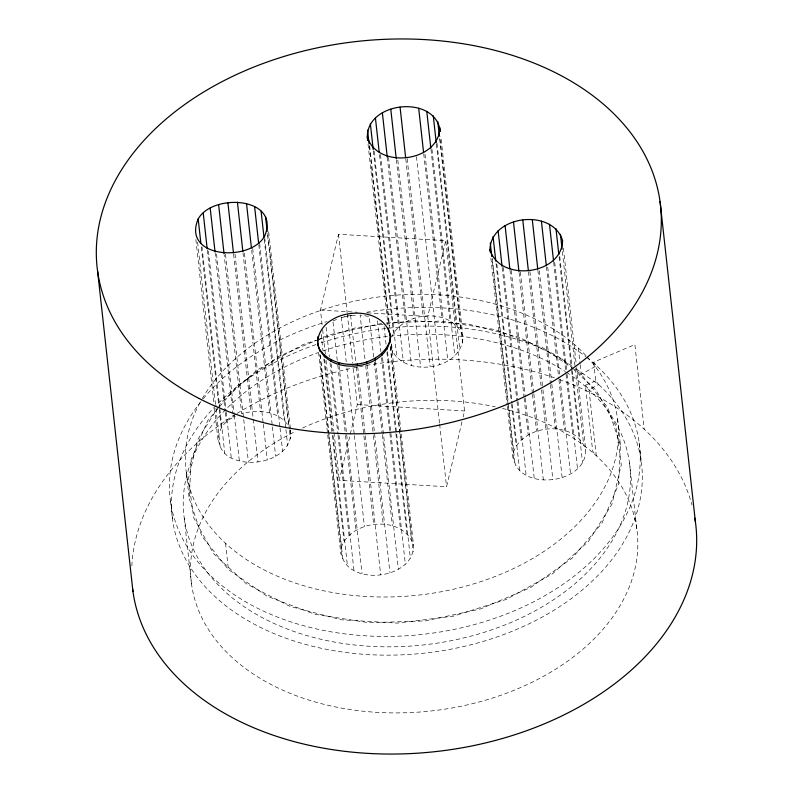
<?xml version="1.0" encoding="UTF-8"?>
<svg xmlns="http://www.w3.org/2000/svg" width="793" height="793" viewBox="0 0 793 793"><rect width="100%" height="100%" fill="white"/><g stroke="black" fill="none" stroke-linecap="round" stroke-linejoin="round"><path stroke-width="0.59" stroke-dasharray="3.96 2.97" d="M617.539 418.932L620.443 445.19L618.441 484.662L601.877 523.271L571.892 558.371L530.517 587.583L480.578 608.905L425.474 620.899L368.963 622.733L314.9 614.288L266.954 596.148L228.414 569.533L201.898 536.266L189.21 498.609L191.212 459.137L207.766 420.528L237.761 385.428L279.136 356.216L316.516 340.256L303.184 344.479L257.14 369.974L221.168 402.418L219.205 405.52M290.535 429.875C293.469 455.747 260.015 466.641 239.337 460.832C213.713 456.034 211.255 425.712 235.402 416.464M391.375 344.608L413.52 545.247C414.243 582.102 338.879 587.504 341.208 547.606L328.708 434.356M390.681 347.086C401.496 378.767 462.101 371.213 462.973 337.025L440.829 136.386M576.59 367.456L585.7 449.928C586.414 486.783 511.059 492.185 513.378 452.278L492.047 259.033M322.097 324.763L320.471 310.053L338.492 234.272L445.765 240.685L464.569 410.972L463.132 416.979M461.992 421.797L446.548 486.753L339.275 480.34L357.296 404.559L352.826 364.136M439.51 423.046L427.744 316.466L445.765 240.685M391.593 337.213C403.171 310.499 453.546 307.129 462.973 337.025M341.208 547.606C351.14 518.88 403.776 514.588 413.52 545.247M513.378 452.278C523.311 423.561 575.946 419.269 585.7 449.928M218.551 406.561L197.705 439.59L188.357 478.972L193.76 517.869L213.545 553.623L246.365 583.817L289.99 606.387L341.436 619.789L397.204 623.11L453.487 616.131L506.459 599.32L552.503 573.825L588.485 541.381L611.948 504.209L621.296 464.827L615.893 425.93L596.098 390.176L574.261 370.083M579.723 375.109L596.544 365.781L593.65 362.143L634.876 344.539L644.233 429.251M595.721 380.868L585.403 385.19L592.698 451.267L596.306 455.787L589.011 389.71L598.606 384.486L595.721 380.868L593.65 362.143M332.911 321.006L337.124 319.212M317.557 339.81L329.075 334.894L383.019 323.147M318.806 339.523L356.156 327.668L412.449 320.689L468.207 324.01L519.663 337.412L563.278 359.982L570.712 366.812M355.373 315.237L350.615 315.386L341.327 317.408L346.224 361.727M267.598 235.204L288.662 426C278.749 410.903 257.745 409.019 241.716 413.768L224.181 254.979M386.538 322.82L440.69 321.066L494.753 329.511L542.69 347.651L570.524 366.872M320.471 310.053L357.465 312.264M367.328 312.858L427.744 316.466M357.296 404.559L464.569 410.972M571.931 366.069L556.706 355.561A236.165 163.457 -6.3 0 0 319.767 343.26M575.986 368.874L598.606 384.486A236.165 163.457 -6.3 0 1 528.128 624.25A236.165 163.457 -6.3 0 1 196.228 575.867A236.165 163.457 -6.3 0 1 318.588 343.666M571.535 367.575L581.229 374.266L607.755 407.533L620.443 445.19M585.403 385.19L589.011 389.71M290.089 430.222L290.803 432.344M639.168 442.841L641.24 461.556M629.513 462.934L636.809 529.01M578.335 348.008L580.05 363.521M580.179 364.721L581.229 374.266M563.407 248.05L576.045 362.53M562.356 251.559L575.133 367.268M575.262 368.497L583.559 443.584M559.739 256.288L572.249 369.528M572.377 370.757L582.568 463.082M559.115 257.031L571.475 369.042M571.614 370.272L579.088 437.974M554.694 262.205L566.926 372.988M567.054 374.217L577.522 468.99M553.702 262.394L565.934 373.176M566.073 374.405L572.596 433.493M547.725 267.122L559.541 374.217M560.086 379.133L570.554 473.917M546.436 266.726L558.807 378.737M558.946 379.966L564.517 430.44M539.309 270.72L551.67 382.732M551.809 383.961L562.138 477.505M537.872 270.225L550.382 383.475M550.511 384.704L555.407 429.013M529.893 271.503L542.799 388.441M542.937 389.67L552.86 479.527M528.495 271.771L541.401 388.709M541.54 389.938L545.881 429.33M520.367 271.821L533.689 392.446M533.818 393.675L543.334 479.844M519.068 272.564L532.39 393.189M532.529 394.418L536.603 431.342M511.257 270.393L525.253 397.184M525.392 398.413L534.224 478.417M509.978 269.997L523.975 396.787M524.114 398.017L528.188 434.941M503.178 267.34L517.859 400.277M517.998 401.506L526.146 475.364M502.197 267.538L516.867 400.475M517.006 401.704L521.219 439.867M496.824 264.089L512.179 403.181M512.318 404.41L519.653 470.883M496.051 263.603L511.416 402.695M511.544 403.924L516.164 445.775M492.354 258.488L515.182 465.273M490.897 258.29L507.064 404.777M507.203 406.006L513.041 458.929M440.085 139.34L462.646 343.676M439.639 138.656L460.842 330.681M437.022 143.384L459.851 350.179M436.388 144.128L456.371 325.071M431.977 149.302L454.805 356.087M430.986 149.49L449.869 320.59M424.998 154.219L447.837 361.013M423.72 153.822L441.8 317.537M416.454 156.588L439.421 364.611M439.649 424.275L446.548 486.753M407.166 158.6L430.133 366.624M405.768 158.868L423.165 316.427M397.789 160.146L420.617 366.941M396.351 159.661L413.887 318.449M388.54 157.49L411.508 365.514M387.262 157.093L405.471 322.037M380.462 154.437L403.429 362.46M379.48 154.635L398.502 326.964M374.108 151.185L396.936 357.98M373.334 150.7L393.447 332.872M369.637 145.585L389.75 327.757M391.514 343.756L392.466 352.37M369.33 146.13L389.165 325.844M390.493 346.333L400.009 432.492M400.138 433.731L413.193 551.898M368.041 144.157L388.015 325.1M390.186 346.878L411.389 538.903M387.569 351.606L410.397 558.401M384.09 326.508L386.122 344.965M386.934 352.35L395.776 432.363M395.905 433.593L406.918 533.293M382.523 357.524L405.352 564.309M377.458 320.788L380.848 351.567M381.532 357.712L400.415 528.812M375.416 361.211L398.383 569.235M373.721 357.118L369.241 316.506L360.131 315.079L365.157 360.627M374.266 362.044L382.147 433.434M382.285 434.673L392.347 525.759M367 364.81L389.968 572.833M365.702 365.543L373.315 434.475M373.453 435.714L383.237 524.332M357.712 366.822L365.186 434.524M365.325 435.754L380.68 574.846M350.615 315.386L356.186 365.86M356.315 367.09L373.711 524.649M338.492 234.272L347.146 312.68M347.284 313.899L352.697 362.907M346.898 367.883L354.233 434.346M354.372 435.575L364.433 526.671M339.087 365.712L362.054 573.735M333.05 322.236L337.263 360.399M337.808 365.315L345.421 434.247M345.55 435.476L356.017 530.259M331.147 363.888L338.889 434.049M339.027 435.288L353.975 570.682M326.082 327.162L329.343 356.701M330.027 362.857L337.907 434.247M338.036 435.476L349.049 535.186M322.642 329.66L325.348 354.164M326.022 360.29L333.863 431.342M334.002 432.562L339.275 480.34M324.654 359.407L332.535 430.797M333.08 435.724L347.483 566.202M321.165 334.309L322.929 350.308M323.881 358.922L332.178 434.009M332.307 435.238L343.993 541.094M320.313 355.036L343.012 560.592M319.876 354.352L328.57 433.127M318.588 352.379L340.871 554.248M268.658 231.705L290.397 428.646M267.776 233.429L289.386 429.142M289.514 430.371L290.466 438.995M264.713 237.474L285.777 428.26M285.916 429.489L287.681 445.497M264.218 239.446L284.201 420.389M259.668 243.382L279.909 426.793M280.048 428.022L282.635 451.405M258.815 244.809L277.699 415.909M252.699 248.308L272.267 425.563M272.396 426.793L275.657 456.332M251.688 250.37L269.62 412.856M244.422 253.136L263.167 422.996M263.306 424.225L267.251 459.93M242.985 252.64L260.51 411.428M234.996 253.929L257.963 461.952M233.598 254.186L250.994 411.745M225.48 254.236L248.447 462.26M216.509 254.047L234.173 414.065M234.302 415.294L239.337 460.832M215.091 252.412L232.894 413.668M233.023 414.898L233.301 417.356M208.43 250.984L226.094 411.002M226.233 412.241L231.259 457.779M207.3 249.954L225.103 411.2M225.242 412.429L226.332 422.282M201.937 246.504L219.73 407.751M219.869 408.98L224.766 453.299M201.303 247.247L218.699 404.807M219.235 409.733L221.277 428.19M197.596 242.133L215.805 407.077M215.944 408.306L220.295 447.688M195.871 239.476L213.941 403.191M214.487 408.117L218.154 441.354M225.519 543.264L228.414 569.533M186.305 472.35L189.21 498.609M184.254 518.146L191.549 584.223M170.475 500.958L172.547 519.673M587.207 356.89A217.282 150.392 -6.3 0 1 418.654 595.097A217.282 150.392 -6.3 0 1 201.581 399.751M202.215 398.641A217.282 150.392 -6.3 0 1 385.21 296.176A217.282 150.392 -6.3 0 1 586.354 355.978M586.78 357.445A236.165 163.457 -6.3 0 1 574.221 576.085A236.165 163.457 -6.3 0 1 261.977 610.402A236.165 163.457 -6.3 0 1 202.463 399.672M203.246 398.73A236.165 163.457 -6.3 0 1 327.053 321.581M341.149 317.676A236.165 163.457 -6.3 0 1 351.943 315.138M366.515 312.303A236.165 163.457 -6.3 0 1 585.839 356.701M131.846 565.825A283.398 196.149 -6.3 0 1 236.106 414.045M237.166 413.381A283.398 196.149 -6.3 0 1 554.515 377.815M559.263 379.48A283.398 196.149 -6.3 0 1 691.982 504.982M566.43 372.254A224.36 155.289 -6.3 0 1 542.908 606.417A224.36 155.289 -6.3 0 1 214.031 580.456A224.36 155.289 -6.3 0 1 318.062 352.647M322.751 351.012A224.36 155.289 -6.3 0 1 565.399 371.58M502.375 408.425A224.36 155.289 -6.3 0 1 597.724 635.134A224.36 155.289 -6.3 0 1 252.025 673.178A224.36 155.289 -6.3 0 1 295.958 431.144M302.529 428.022A224.36 155.289 -6.3 0 1 495.328 406.819"/><path stroke-width="1.19" d="M317.587 343.3C318.251 308.071 383.088 301.261 390.424 335.984C389.75 371.223 324.922 378.033 317.587 343.3L319.906 351.339M317.765 344.995L317.914 336.648M367.635 140.47C362.371 101.762 435.654 93.078 440.284 131.46M390.087 342.635L390.235 334.299M439.877 127.762C439.005 162.377 376.972 169.623 367.218 136.773M489.945 249.676C490.817 215.072 552.84 207.825 562.594 240.666C561.722 275.28 499.689 282.526 489.945 249.676L490.213 252.144M198.181 218.937C181.587 258.032 249.894 262.493 264.584 236.245C281.168 197.15 212.861 192.689 198.181 218.937L200.897 243.56M319.718 349.644C336.123 372.809 379.956 367.793 389.898 340.94M390.424 335.984L388.094 327.955M660.044 201.511L695.392 521.744M560.453 234.322L562.088 249.101M555.982 228.721L558.837 254.573M549.49 224.241L553.564 261.165M541.411 221.178L546.308 265.496M532.301 219.76L537.743 268.996M522.785 220.067L528.356 270.542M513.497 222.09L518.939 271.325M505.091 225.688L509.84 268.768M498.113 230.604L502.058 266.309M493.068 236.522L495.784 261.145M490.282 243.025L491.769 256.565M437.736 121.418L439.372 136.198M433.265 115.818L436.259 142.899M426.773 111.337L430.847 148.261M418.694 108.284L423.591 152.593M400.069 107.164L405.639 157.638M390.78 109.186L396.213 158.422M382.365 112.784L387.262 157.093M375.396 117.711L379.203 152.167M370.351 123.619L373.206 149.471M367.555 130.121L369.052 143.662M387.113 347.453L387.301 349.148M382.057 353.361L382.246 355.056M375.089 358.287L375.277 359.982M366.673 361.876L366.862 363.571M357.395 363.898L357.584 365.593M338.76 362.788L338.948 364.483M330.691 359.735L330.869 361.43M324.188 355.254L324.377 356.949M265.566 216.747L267.191 231.516M261.095 211.136L263.95 236.988M254.603 206.656L258.677 243.58M246.524 203.603L251.411 247.912M237.414 202.175L242.846 251.411M227.888 202.493L233.469 252.957M218.61 204.505L224.042 253.75M210.195 208.103L214.953 251.183M203.226 213.03L207.171 248.724M97.608 271.256L132.956 591.489M694.846 518.156A283.398 196.149 -6.3 0 1 442.028 750.842A283.398 196.149 -6.3 0 1 132.649 589.09M199.053 398.453A283.398 196.149 -6.3 0 0 657.437 252.997A283.398 196.149 -6.3 0 0 279.979 57.701A283.398 196.149 -6.3 0 0 199.053 398.453"/></g></svg>
